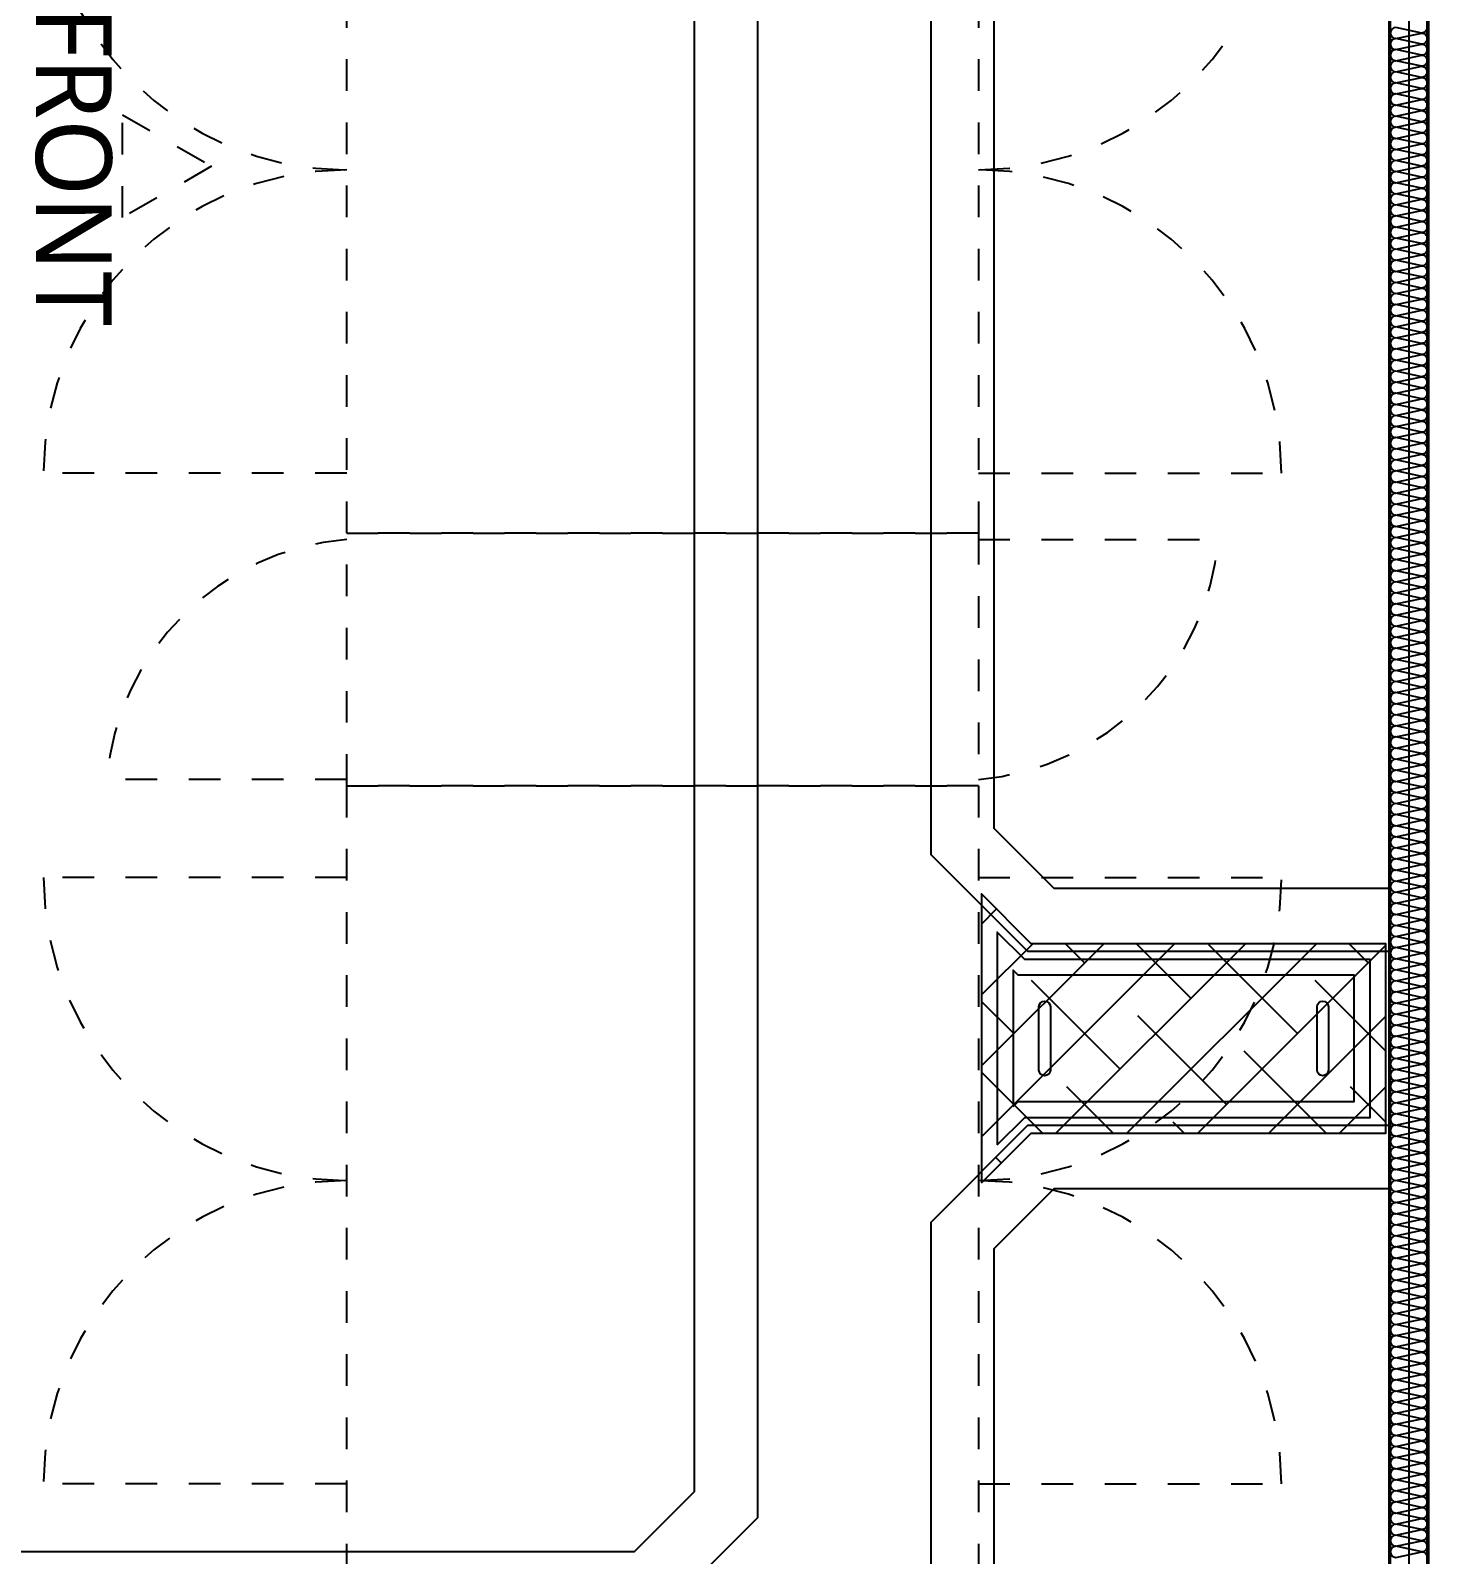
# Model space of a CAD drawing. Header units: millimetres. Extents: x 9 to 147, y 4 to 115.
# Drawn here: x 68.199 to 72.625, y 44.166 to 48.991 of the extents above; entities that cross this region are included whole.
import ezdxf
from ezdxf.enums import TextEntityAlignment as Align

# ---------------------------------------------------------------- set-up
doc = ezdxf.new("R2010")
doc.units = ezdxf.units.MM
doc.header["$LTSCALE"] = 200
doc.linetypes.add('XR-PLAN$0$CEN-GAUN', pattern=[32.2, 30, -1, 0.2, -1])
doc.linetypes.add('XR-PLAN$0$HIDDEN', pattern=[0.375, 0.25, -0.125])
for name, color, linetype in [('XR-PLAN$0$CEN', 252, 'XR-PLAN$0$CEN-GAUN'), ('XR-PLAN$0$ELE-5', 252, 'Continuous'), ('XR-PLAN$0$ELE-6', 252, 'Continuous'), ('XR-PLAN$0$ELE-7', 252, 'Continuous'), ('XR-PLAN$0$ETC-8', 252, 'Continuous'), ('XR-PLAN$0$HAT', 252, 'Continuous'), ('XR-PLAN$0$HAT-INS', 252, 'Continuous'), ('XR-PLAN$0$Panel', 252, 'Continuous'), ('XR-PLAN$0$수배전반', 252, 'XR-PLAN$0$HIDDEN'), ('XR-PLAN$0$장비', 252, 'XR-PLAN$0$HIDDEN')]:
    doc.layers.add(name, color=color, linetype=linetype)
doc.styles.add('XR-PLAN$0$GHS', font='MALGUN_0.TTF')

# ---------------------------------------------------------------- blocks, each defined once
blk = doc.blocks.new('XR-PLAN$0$전기트렌치')
at = {"layer": 'XR-PLAN$0$HAT'}
h = blk.add_hatch(dxfattribs=at)
h.set_pattern_fill('ANSI38', color=256, scale=50)
h.set_pattern_definition([(45, (-71250, -46457.04), (-112.2532, 112.2532), []), (135, (-71250, -46457.04), (-336.7596, 112.2532), [396.875, -238.125])])
h.paths.add_polyline_path([(1240, -9075), (117.2, -9075), (-40.3, -8917.5), (-40.3, -9832.5), (117.2, -9675), (1240, -9675)])
at = {"layer": 'XR-PLAN$0$ELE-5'}
blk.add_lwpolyline([(-40.3, -9832.5), (117.2, -9675), (1240, -9675), (1240, -9075), (117.2, -9075), (-40.3, -8917.5)], close=True, dxfattribs=at)
at = {"layer": 'XR-PLAN$0$ELE-6', "ltscale": 0.5}
for points in [[(9.7, -9711.7), (96.5, -9625), (1190, -9625), (1190, -9125), (96.5, -9125), (9.7, -9038.3)], [(59.7, -9591), (75.8, -9575), (1140, -9575), (1140, -9175), (75.8, -9175), (59.7, -9159)]]:
    blk.add_lwpolyline(points, close=True, dxfattribs=at)
at = {"layer": 'XR-PLAN$0$ELE-6'}
for points in [[(141.7, -9475), (141.7, -9275, -1), (177.7, -9275), (177.7, -9475, -1)], [(1022, -9475), (1022, -9275, -1), (1058, -9275), (1058, -9475, -1)]]:
    blk.add_lwpolyline(points, format="xyb", close=True, dxfattribs=at)
at = {"layer": 'XR-PLAN$0$ELE-7'}
for points in [[(-200, -200), (-6725, -200), (-6725, -9493.2), (-7031.8, -9800), (-8550, -9800), (-8550, -10350), (-7031.8, -10350), (-6725, -10656.8), (-6725, -12575), (-6175, -12575), (-6175, -12056.8), (-5868.2, -11750), (-200, -11750), (-200, -9956.8), (106.8, -9650), (1250, -9650), (1250, -9100), (106.8, -9100), (-200, -8793.2)], [(-1056.8, -750), (-750, -1056.8), (-750, -10893.2), (-1056.8, -11200), (-5868.2, -11200), (-6175, -10893.2), (-6175, -1056.8), (-5868.2, -750)]]:
    blk.add_lwpolyline(points, close=True, dxfattribs=at)
at = {"layer": 'XR-PLAN$0$ETC-8'}
for points in [[(0, 0), (-6925, 0), (-6925, -9410.3), (-7114.7, -9600), (-8550, -9600), (-8550, -10550), (-7114.7, -10550), (-6925, -10739.7), (-6925, -12575), (-5975, -12575), (-5975, -12139.7), (-5785.3, -11950), (0, -11950), (0, -10039.7), (189.7, -9850), (1250, -9850), (1250, -8900), (189.7, -8900), (0, -8710.3)], [(-1139.7, -950), (-950, -1139.7), (-950, -10810.3), (-1139.7, -11000), (-5785.3, -11000), (-5975, -10810.3), (-5975, -1139.7), (-5785.3, -950)]]:
    blk.add_lwpolyline(points, close=True, dxfattribs=at)
blk = doc.blocks.new('*U118')
at = {"layer": 'XR-PLAN$0$HAT-INS'}
for points in [[(-7921.975315, 0, -0.4142135624), (-7936.975315, 15), (-7921.975315, 85, 1), (-7951.975315, 85), (-7936.975315, 15, -0.4142135624), (-7951.975315, 0, 0.4142135624)], [(-7891.975315, 0, -0.4142135624), (-7906.975315, 15), (-7891.975315, 85, 1), (-7921.975315, 85), (-7906.975315, 15, -0.4142135624), (-7921.975315, 0, 0.4142135624)], [(-7861.975315, 0, -0.4142135624), (-7876.975315, 15), (-7861.975315, 85, 1), (-7891.975315, 85), (-7876.975315, 15, -0.4142135624), (-7891.975315, 0, 0.4142135624)], [(-7831.975315, 0, -0.4142135624), (-7846.975315, 15), (-7831.975315, 85, 1), (-7861.975315, 85), (-7846.975315, 15, -0.4142135624), (-7861.975315, 0, 0.4142135624)], [(-7801.975315, 0, -0.4142135624), (-7816.975315, 15), (-7801.975315, 85, 1), (-7831.975315, 85), (-7816.975315, 15, -0.4142135624), (-7831.975315, 0, 0.4142135624)], [(-7771.975315, 0, -0.4142135624), (-7786.975315, 15), (-7771.975315, 85, 1), (-7801.975315, 85), (-7786.975315, 15, -0.4142135624), (-7801.975315, 0, 0.4142135624)], [(-7741.975315, 0, -0.4142135624), (-7756.975315, 15), (-7741.975315, 85, 1), (-7771.975315, 85), (-7756.975315, 15, -0.4142135624), (-7771.975315, 0, 0.4142135624)], [(-7711.975315, 0, -0.4142135624), (-7726.975315, 15), (-7711.975315, 85, 1), (-7741.975315, 85), (-7726.975315, 15, -0.4142135624), (-7741.975315, 0, 0.4142135624)], [(-7681.975315, 0, -0.4142135624), (-7696.975315, 15), (-7681.975315, 85, 1), (-7711.975315, 85), (-7696.975315, 15, -0.4142135624), (-7711.975315, 0, 0.4142135624)], [(-7651.975315, 0, -0.4142135624), (-7666.975315, 15), (-7651.975315, 85, 1), (-7681.975315, 85), (-7666.975315, 15, -0.4142135624), (-7681.975315, 0, 0.4142135624)], [(-7621.975315, 0, -0.4142135624), (-7636.975315, 15), (-7621.975315, 85, 1), (-7651.975315, 85), (-7636.975315, 15, -0.4142135624), (-7651.975315, 0, 0.4142135624)], [(-7591.975315, 0, -0.4142135624), (-7606.975315, 15), (-7591.975315, 85, 1), (-7621.975315, 85), (-7606.975315, 15, -0.4142135624), (-7621.975315, 0, 0.4142135624)], [(-7561.975315, 0, -0.4142135624), (-7576.975315, 15), (-7561.975315, 85, 1), (-7591.975315, 85), (-7576.975315, 15, -0.4142135624), (-7591.975315, 0, 0.4142135624)], [(-7531.975315, 0, -0.4142135624), (-7546.975315, 15), (-7531.975315, 85, 1), (-7561.975315, 85), (-7546.975315, 15, -0.4142135624), (-7561.975315, 0, 0.4142135624)], [(-7501.975315, 0, -0.4142135624), (-7516.975315, 15), (-7501.975315, 85, 1), (-7531.975315, 85), (-7516.975315, 15, -0.4142135624), (-7531.975315, 0, 0.4142135624)], [(-7471.975315, 0, -0.4142135624), (-7486.975315, 15), (-7471.975315, 85, 1), (-7501.975315, 85), (-7486.975315, 15, -0.4142135624), (-7501.975315, 0, 0.4142135624)], [(-7441.975315, 0, -0.4142135624), (-7456.975315, 15), (-7441.975315, 85, 1), (-7471.975315, 85), (-7456.975315, 15, -0.4142135624), (-7471.975315, 0, 0.4142135624)], [(-7411.975315, 0, -0.4142135624), (-7426.975315, 15), (-7411.975315, 85, 1), (-7441.975315, 85), (-7426.975315, 15, -0.4142135624), (-7441.975315, 0, 0.4142135624)], [(-7381.975315, 0, -0.4142135624), (-7396.975315, 15), (-7381.975315, 85, 1), (-7411.975315, 85), (-7396.975315, 15, -0.4142135624), (-7411.975315, 0, 0.4142135624)], [(-7351.975315, 0, -0.4142135624), (-7366.975315, 15), (-7351.975315, 85, 1), (-7381.975315, 85), (-7366.975315, 15, -0.4142135624), (-7381.975315, 0, 0.4142135624)], [(-7321.975315, 0, -0.4142135624), (-7336.975315, 15), (-7321.975315, 85, 1), (-7351.975315, 85), (-7336.975315, 15, -0.4142135624), (-7351.975315, 0, 0.4142135624)], [(-7291.975315, 0, -0.4142135624), (-7306.975315, 15), (-7291.975315, 85, 1), (-7321.975315, 85), (-7306.975315, 15, -0.4142135624), (-7321.975315, 0, 0.4142135624)], [(-7261.975315, 0, -0.4142135624), (-7276.975315, 15), (-7261.975315, 85, 1), (-7291.975315, 85), (-7276.975315, 15, -0.4142135624), (-7291.975315, 0, 0.4142135624)], [(-7231.975315, 0, -0.4142135624), (-7246.975315, 15), (-7231.975315, 85, 1), (-7261.975315, 85), (-7246.975315, 15, -0.4142135624), (-7261.975315, 0, 0.4142135624)], [(-7201.975315, 0, -0.4142135624), (-7216.975315, 15), (-7201.975315, 85, 1), (-7231.975315, 85), (-7216.975315, 15, -0.4142135624), (-7231.975315, 0, 0.4142135624)], [(-7171.975315, 0, -0.4142135624), (-7186.975315, 15), (-7171.975315, 85, 1), (-7201.975315, 85), (-7186.975315, 15, -0.4142135624), (-7201.975315, 0, 0.4142135624)], [(-7141.975315, 0, -0.4142135624), (-7156.975315, 15), (-7141.975315, 85, 1), (-7171.975315, 85), (-7156.975315, 15, -0.4142135624), (-7171.975315, 0, 0.4142135624)], [(-7111.975315, 0, -0.4142135624), (-7126.975315, 15), (-7111.975315, 85, 1), (-7141.975315, 85), (-7126.975315, 15, -0.4142135624), (-7141.975315, 0, 0.4142135624)], [(-7081.975315, 0, -0.4142135624), (-7096.975315, 15), (-7081.975315, 85, 1), (-7111.975315, 85), (-7096.975315, 15, -0.4142135624), (-7111.975315, 0, 0.4142135624)], [(-7051.975315, 0, -0.4142135624), (-7066.975315, 15), (-7051.975315, 85, 1), (-7081.975315, 85), (-7066.975315, 15, -0.4142135624), (-7081.975315, 0, 0.4142135624)], [(-7021.975315, 0, -0.4142135624), (-7036.975315, 15), (-7021.975315, 85, 1), (-7051.975315, 85), (-7036.975315, 15, -0.4142135624), (-7051.975315, 0, 0.4142135624)], [(-6991.975315, 0, -0.4142135624), (-7006.975315, 15), (-6991.975315, 85, 1), (-7021.975315, 85), (-7006.975315, 15, -0.4142135624), (-7021.975315, 0, 0.4142135624)], [(-6961.975315, 0, -0.4142135624), (-6976.975315, 15), (-6961.975315, 85, 1), (-6991.975315, 85), (-6976.975315, 15, -0.4142135624), (-6991.975315, 0, 0.4142135624)], [(-6931.975315, 0, -0.4142135624), (-6946.975315, 15), (-6931.975315, 85, 1), (-6961.975315, 85), (-6946.975315, 15, -0.4142135624), (-6961.975315, 0, 0.4142135624)], [(-6901.975315, 0, -0.4142135624), (-6916.975315, 15), (-6901.975315, 85, 1), (-6931.975315, 85), (-6916.975315, 15, -0.4142135624), (-6931.975315, 0, 0.4142135624)], [(-6871.975315, 0, -0.4142135624), (-6886.975315, 15), (-6871.975315, 85, 1), (-6901.975315, 85), (-6886.975315, 15, -0.4142135624), (-6901.975315, 0, 0.4142135624)], [(-6841.975315, 0, -0.4142135624), (-6856.975315, 15), (-6841.975315, 85, 1), (-6871.975315, 85), (-6856.975315, 15, -0.4142135624), (-6871.975315, 0, 0.4142135624)], [(-6811.975315, 0, -0.4142135624), (-6826.975315, 15), (-6811.975315, 85, 1), (-6841.975315, 85), (-6826.975315, 15, -0.4142135624), (-6841.975315, 0, 0.4142135624)], [(-6781.975315, 0, -0.4142135624), (-6796.975315, 15), (-6781.975315, 85, 1), (-6811.975315, 85), (-6796.975315, 15, -0.4142135624), (-6811.975315, 0, 0.4142135624)], [(-6751.975315, 0, -0.4142135624), (-6766.975315, 15), (-6751.975315, 85, 1), (-6781.975315, 85), (-6766.975315, 15, -0.4142135624), (-6781.975315, 0, 0.4142135624)], [(-6721.975315, 0, -0.4142135624), (-6736.975315, 15), (-6721.975315, 85, 1), (-6751.975315, 85), (-6736.975315, 15, -0.4142135624), (-6751.975315, 0, 0.4142135624)], [(-6691.975315, 0, -0.4142135624), (-6706.975315, 15), (-6691.975315, 85, 1), (-6721.975315, 85), (-6706.975315, 15, -0.4142135624), (-6721.975315, 0, 0.4142135624)], [(-6661.975315, 0, -0.4142135624), (-6676.975315, 15), (-6661.975315, 85, 1), (-6691.975315, 85), (-6676.975315, 15, -0.4142135624), (-6691.975315, 0, 0.4142135624)], [(-6631.975315, 0, -0.4142135624), (-6646.975315, 15), (-6631.975315, 85, 1), (-6661.975315, 85), (-6646.975315, 15, -0.4142135624), (-6661.975315, 0, 0.4142135624)], [(-6601.975315, 0, -0.4142135624), (-6616.975315, 15), (-6601.975315, 85, 1), (-6631.975315, 85), (-6616.975315, 15, -0.4142135624), (-6631.975315, 0, 0.4142135624)], [(-6571.975315, 0, -0.4142135624), (-6586.975315, 15), (-6571.975315, 85, 1), (-6601.975315, 85), (-6586.975315, 15, -0.4142135624), (-6601.975315, 0, 0.4142135624)], [(-6541.975315, 0, -0.4142135624), (-6556.975315, 15), (-6541.975315, 85, 1), (-6571.975315, 85), (-6556.975315, 15, -0.4142135624), (-6571.975315, 0, 0.4142135624)], [(-6511.975315, 0, -0.4142135624), (-6526.975315, 15), (-6511.975315, 85, 1), (-6541.975315, 85), (-6526.975315, 15, -0.4142135624), (-6541.975315, 0, 0.4142135624)], [(-6481.975315, 0, -0.4142135624), (-6496.975315, 15), (-6481.975315, 85, 1), (-6511.975315, 85), (-6496.975315, 15, -0.4142135624), (-6511.975315, 0, 0.4142135624)], [(-6451.975315, 0, -0.4142135624), (-6466.975315, 15), (-6451.975315, 85, 1), (-6481.975315, 85), (-6466.975315, 15, -0.4142135624), (-6481.975315, 0, 0.4142135624)], [(-6421.975315, 0, -0.4142135624), (-6436.975315, 15), (-6421.975315, 85, 1), (-6451.975315, 85), (-6436.975315, 15, -0.4142135624), (-6451.975315, 0, 0.4142135624)], [(-6391.975315, 0, -0.4142135624), (-6406.975315, 15), (-6391.975315, 85, 1), (-6421.975315, 85), (-6406.975315, 15, -0.4142135624), (-6421.975315, 0, 0.4142135624)], [(-6361.975315, 0, -0.4142135624), (-6376.975315, 15), (-6361.975315, 85, 1), (-6391.975315, 85), (-6376.975315, 15, -0.4142135624), (-6391.975315, 0, 0.4142135624)], [(-6331.975315, 0, -0.4142135624), (-6346.975315, 15), (-6331.975315, 85, 1), (-6361.975315, 85), (-6346.975315, 15, -0.4142135624), (-6361.975315, 0, 0.4142135624)], [(-6301.975315, 0, -0.4142135624), (-6316.975315, 15), (-6301.975315, 85, 1), (-6331.975315, 85), (-6316.975315, 15, -0.4142135624), (-6331.975315, 0, 0.4142135624)], [(-6271.975315, 0, -0.4142135624), (-6286.975315, 15), (-6271.975315, 85, 1), (-6301.975315, 85), (-6286.975315, 15, -0.4142135624), (-6301.975315, 0, 0.4142135624)], [(-6241.975315, 0, -0.4142135624), (-6256.975315, 15), (-6241.975315, 85, 1), (-6271.975315, 85), (-6256.975315, 15, -0.4142135624), (-6271.975315, 0, 0.4142135624)], [(-6211.975315, 0, -0.4142135624), (-6226.975315, 15), (-6211.975315, 85, 1), (-6241.975315, 85), (-6226.975315, 15, -0.4142135624), (-6241.975315, 0, 0.4142135624)], [(-6181.975315, 0, -0.4142135624), (-6196.975315, 15), (-6181.975315, 85, 1), (-6211.975315, 85), (-6196.975315, 15, -0.4142135624), (-6211.975315, 0, 0.4142135624)], [(-6151.975315, 0, -0.4142135624), (-6166.975315, 15), (-6151.975315, 85, 1), (-6181.975315, 85), (-6166.975315, 15, -0.4142135624), (-6181.975315, 0, 0.4142135624)], [(-6121.975315, 0, -0.4142135624), (-6136.975315, 15), (-6121.975315, 85, 1), (-6151.975315, 85), (-6136.975315, 15, -0.4142135624), (-6151.975315, 0, 0.4142135624)], [(-6091.975315, 0, -0.4142135624), (-6106.975315, 15), (-6091.975315, 85, 1), (-6121.975315, 85), (-6106.975315, 15, -0.4142135624), (-6121.975315, 0, 0.4142135624)], [(-6061.975315, 0, -0.4142135624), (-6076.975315, 15), (-6061.975315, 85, 1), (-6091.975315, 85), (-6076.975315, 15, -0.4142135624), (-6091.975315, 0, 0.4142135624)], [(-6031.975315, 0, -0.4142135624), (-6046.975315, 15), (-6031.975315, 85, 1), (-6061.975315, 85), (-6046.975315, 15, -0.4142135624), (-6061.975315, 0, 0.4142135624)], [(-6001.975315, 0, -0.4142135624), (-6016.975315, 15), (-6001.975315, 85, 1), (-6031.975315, 85), (-6016.975315, 15, -0.4142135624), (-6031.975315, 0, 0.4142135624)], [(-5971.975315, 0, -0.4142135624), (-5986.975315, 15), (-5971.975315, 85, 1), (-6001.975315, 85), (-5986.975315, 15, -0.4142135624), (-6001.975315, 0, 0.4142135624)], [(-5941.975315, 0, -0.4142135624), (-5956.975315, 15), (-5941.975315, 85, 1), (-5971.975315, 85), (-5956.975315, 15, -0.4142135624), (-5971.975315, 0, 0.4142135624)], [(-5911.975315, 0, -0.4142135624), (-5926.975315, 15), (-5911.975315, 85, 1), (-5941.975315, 85), (-5926.975315, 15, -0.4142135624), (-5941.975315, 0, 0.4142135624)], [(-5881.975315, 0, -0.4142135624), (-5896.975315, 15), (-5881.975315, 85, 1), (-5911.975315, 85), (-5896.975315, 15, -0.4142135624), (-5911.975315, 0, 0.4142135624)], [(-5851.975315, 0, -0.4142135624), (-5866.975315, 15), (-5851.975315, 85, 1), (-5881.975315, 85), (-5866.975315, 15, -0.4142135624), (-5881.975315, 0, 0.4142135624)], [(-5821.975315, 0, -0.4142135624), (-5836.975315, 15), (-5821.975315, 85, 1), (-5851.975315, 85), (-5836.975315, 15, -0.4142135624), (-5851.975315, 0, 0.4142135624)], [(-5791.975315, 0, -0.4142135624), (-5806.975315, 15), (-5791.975315, 85, 1), (-5821.975315, 85), (-5806.975315, 15, -0.4142135624), (-5821.975315, 0, 0.4142135624)], [(-5761.975315, 0, -0.4142135624), (-5776.975315, 15), (-5761.975315, 85, 1), (-5791.975315, 85), (-5776.975315, 15, -0.4142135624), (-5791.975315, 0, 0.4142135624)], [(-5731.975315, 0, -0.4142135624), (-5746.975315, 15), (-5731.975315, 85, 1), (-5761.975315, 85), (-5746.975315, 15, -0.4142135624), (-5761.975315, 0, 0.4142135624)], [(-5701.975315, 0, -0.4142135624), (-5716.975315, 15), (-5701.975315, 85, 1), (-5731.975315, 85), (-5716.975315, 15, -0.4142135624), (-5731.975315, 0, 0.4142135624)], [(-5671.975315, 0, -0.4142135624), (-5686.975315, 15), (-5671.975315, 85, 1), (-5701.975315, 85), (-5686.975315, 15, -0.4142135624), (-5701.975315, 0, 0.4142135624)], [(-5641.975315, 0, -0.4142135624), (-5656.975315, 15), (-5641.975315, 85, 1), (-5671.975315, 85), (-5656.975315, 15, -0.4142135624), (-5671.975315, 0, 0.4142135624)], [(-5611.975315, 0, -0.4142135624), (-5626.975315, 15), (-5611.975315, 85, 1), (-5641.975315, 85), (-5626.975315, 15, -0.4142135624), (-5641.975315, 0, 0.4142135624)], [(-5581.975315, 0, -0.4142135624), (-5596.975315, 15), (-5581.975315, 85, 1), (-5611.975315, 85), (-5596.975315, 15, -0.4142135624), (-5611.975315, 0, 0.4142135624)], [(-5551.975315, 0, -0.4142135624), (-5566.975315, 15), (-5551.975315, 85, 1), (-5581.975315, 85), (-5566.975315, 15, -0.4142135624), (-5581.975315, 0, 0.4142135624)], [(-5521.975315, 0, -0.4142135624), (-5536.975315, 15), (-5521.975315, 85, 1), (-5551.975315, 85), (-5536.975315, 15, -0.4142135624), (-5551.975315, 0, 0.4142135624)], [(-5491.975315, 0, -0.4142135624), (-5506.975315, 15), (-5491.975315, 85, 1), (-5521.975315, 85), (-5506.975315, 15, -0.4142135624), (-5521.975315, 0, 0.4142135624)], [(-5461.975315, 0, -0.4142135624), (-5476.975315, 15), (-5461.975315, 85, 1), (-5491.975315, 85), (-5476.975315, 15, -0.4142135624), (-5491.975315, 0, 0.4142135624)], [(-5431.975315, 0, -0.4142135624), (-5446.975315, 15), (-5431.975315, 85, 1), (-5461.975315, 85), (-5446.975315, 15, -0.4142135624), (-5461.975315, 0, 0.4142135624)], [(-5401.975315, 0, -0.4142135624), (-5416.975315, 15), (-5401.975315, 85, 1), (-5431.975315, 85), (-5416.975315, 15, -0.4142135624), (-5431.975315, 0, 0.4142135624)], [(-5371.975315, 0, -0.4142135624), (-5386.975315, 15), (-5371.975315, 85, 1), (-5401.975315, 85), (-5386.975315, 15, -0.4142135624), (-5401.975315, 0, 0.4142135624)], [(-5341.975315, 0, -0.4142135624), (-5356.975315, 15), (-5341.975315, 85, 1), (-5371.975315, 85), (-5356.975315, 15, -0.4142135624), (-5371.975315, 0, 0.4142135624)], [(-5311.975315, 0, -0.4142135624), (-5326.975315, 15), (-5311.975315, 85, 1), (-5341.975315, 85), (-5326.975315, 15, -0.4142135624), (-5341.975315, 0, 0.4142135624)], [(-5281.975315, 0, -0.4142135624), (-5296.975315, 15), (-5281.975315, 85, 1), (-5311.975315, 85), (-5296.975315, 15, -0.4142135624), (-5311.975315, 0, 0.4142135624)], [(-5251.975315, 0, -0.4142135624), (-5266.975315, 15), (-5251.975315, 85, 1), (-5281.975315, 85), (-5266.975315, 15, -0.4142135624), (-5281.975315, 0, 0.4142135624)], [(-5221.975315, 0, -0.4142135624), (-5236.975315, 15), (-5221.975315, 85, 1), (-5251.975315, 85), (-5236.975315, 15, -0.4142135624), (-5251.975315, 0, 0.4142135624)], [(-5191.975315, 0, -0.4142135624), (-5206.975315, 15), (-5191.975315, 85, 1), (-5221.975315, 85), (-5206.975315, 15, -0.4142135624), (-5221.975315, 0, 0.4142135624)], [(-5161.975315, 0, -0.4142135624), (-5176.975315, 15), (-5161.975315, 85, 1), (-5191.975315, 85), (-5176.975315, 15, -0.4142135624), (-5191.975315, 0, 0.4142135624)], [(-5131.975315, 0, -0.4142135624), (-5146.975315, 15), (-5131.975315, 85, 1), (-5161.975315, 85), (-5146.975315, 15, -0.4142135624), (-5161.975315, 0, 0.4142135624)], [(-5101.975315, 0, -0.4142135624), (-5116.975315, 15), (-5101.975315, 85, 1), (-5131.975315, 85), (-5116.975315, 15, -0.4142135624), (-5131.975315, 0, 0.4142135624)], [(-5071.975315, 0, -0.4142135624), (-5086.975315, 15), (-5071.975315, 85, 1), (-5101.975315, 85), (-5086.975315, 15, -0.4142135624), (-5101.975315, 0, 0.4142135624)], [(-5041.975315, 0, -0.4142135624), (-5056.975315, 15), (-5041.975315, 85, 1), (-5071.975315, 85), (-5056.975315, 15, -0.4142135624), (-5071.975315, 0, 0.4142135624)], [(-5011.975315, 0, -0.4142135624), (-5026.975315, 15), (-5011.975315, 85, 1), (-5041.975315, 85), (-5026.975315, 15, -0.4142135624), (-5041.975315, 0, 0.4142135624)], [(-4981.975315, 0, -0.4142135624), (-4996.975315, 15), (-4981.975315, 85, 1), (-5011.975315, 85), (-4996.975315, 15, -0.4142135624), (-5011.975315, 0, 0.4142135624)], [(-4951.975315, 0, -0.4142135624), (-4966.975315, 15), (-4951.975315, 85, 1), (-4981.975315, 85), (-4966.975315, 15, -0.4142135624), (-4981.975315, 0, 0.4142135624)], [(-4921.975315, 0, -0.4142135624), (-4936.975315, 15), (-4921.975315, 85, 1), (-4951.975315, 85), (-4936.975315, 15, -0.4142135624), (-4951.975315, 0, 0.4142135624)], [(-4891.975315, 0, -0.4142135624), (-4906.975315, 15), (-4891.975315, 85, 1), (-4921.975315, 85), (-4906.975315, 15, -0.4142135624), (-4921.975315, 0, 0.4142135624)], [(-4861.975315, 0, -0.4142135624), (-4876.975315, 15), (-4861.975315, 85, 1), (-4891.975315, 85), (-4876.975315, 15, -0.4142135624), (-4891.975315, 0, 0.4142135624)], [(-4831.975315, 0, -0.4142135624), (-4846.975315, 15), (-4831.975315, 85, 1), (-4861.975315, 85), (-4846.975315, 15, -0.4142135624), (-4861.975315, 0, 0.4142135624)], [(-4801.975315, 0, -0.4142135624), (-4816.975315, 15), (-4801.975315, 85, 1), (-4831.975315, 85), (-4816.975315, 15, -0.4142135624), (-4831.975315, 0, 0.4142135624)], [(-4771.975315, 0, -0.4142135624), (-4786.975315, 15), (-4771.975315, 85, 1), (-4801.975315, 85), (-4786.975315, 15, -0.4142135624), (-4801.975315, 0, 0.4142135624)], [(-4741.975315, 0, -0.4142135624), (-4756.975315, 15), (-4741.975315, 85, 1), (-4771.975315, 85), (-4756.975315, 15, -0.4142135624), (-4771.975315, 0, 0.4142135624)], [(-4711.975315, 0, -0.4142135624), (-4726.975315, 15), (-4711.975315, 85, 1), (-4741.975315, 85), (-4726.975315, 15, -0.4142135624), (-4741.975315, 0, 0.4142135624)], [(-4681.975315, 0, -0.4142135624), (-4696.975315, 15), (-4681.975315, 85, 1), (-4711.975315, 85), (-4696.975315, 15, -0.4142135624), (-4711.975315, 0, 0.4142135624)], [(-4651.975315, 0, -0.4142135624), (-4666.975315, 15), (-4651.975315, 85, 1), (-4681.975315, 85), (-4666.975315, 15, -0.4142135624), (-4681.975315, 0, 0.4142135624)], [(-4621.975315, 0, -0.4142135624), (-4636.975315, 15), (-4621.975315, 85, 1), (-4651.975315, 85), (-4636.975315, 15, -0.4142135624), (-4651.975315, 0, 0.4142135624)], [(-4591.975315, 0, -0.4142135624), (-4606.975315, 15), (-4591.975315, 85, 1), (-4621.975315, 85), (-4606.975315, 15, -0.4142135624), (-4621.975315, 0, 0.4142135624)], [(-4561.975315, 0, -0.4142135624), (-4576.975315, 15), (-4561.975315, 85, 1), (-4591.975315, 85), (-4576.975315, 15, -0.4142135624), (-4591.975315, 0, 0.4142135624)], [(-4531.975315, 0, -0.4142135624), (-4546.975315, 15), (-4531.975315, 85, 1), (-4561.975315, 85), (-4546.975315, 15, -0.4142135624), (-4561.975315, 0, 0.4142135624)], [(-4501.975315, 0, -0.4142135624), (-4516.975315, 15), (-4501.975315, 85, 1), (-4531.975315, 85), (-4516.975315, 15, -0.4142135624), (-4531.975315, 0, 0.4142135624)], [(-4471.975315, 0, -0.4142135624), (-4486.975315, 15), (-4471.975315, 85, 1), (-4501.975315, 85), (-4486.975315, 15, -0.4142135624), (-4501.975315, 0, 0.4142135624)], [(-4441.975315, 0, -0.4142135624), (-4456.975315, 15), (-4441.975315, 85, 1), (-4471.975315, 85), (-4456.975315, 15, -0.4142135624), (-4471.975315, 0, 0.4142135624)], [(-4411.975315, 0, -0.4142135624), (-4426.975315, 15), (-4411.975315, 85, 1), (-4441.975315, 85), (-4426.975315, 15, -0.4142135624), (-4441.975315, 0, 0.4142135624)], [(-4381.975315, 0, -0.4142135624), (-4396.975315, 15), (-4381.975315, 85, 1), (-4411.975315, 85), (-4396.975315, 15, -0.4142135624), (-4411.975315, 0, 0.4142135624)], [(-4351.975315, 0, -0.4142135624), (-4366.975315, 15), (-4351.975315, 85, 1), (-4381.975315, 85), (-4366.975315, 15, -0.4142135624), (-4381.975315, 0, 0.4142135624)], [(-4321.975315, 0, -0.4142135624), (-4336.975315, 15), (-4321.975315, 85, 1), (-4351.975315, 85), (-4336.975315, 15, -0.4142135624), (-4351.975315, 0, 0.4142135624)], [(-4291.975315, 0, -0.4142135624), (-4306.975315, 15), (-4291.975315, 85, 1), (-4321.975315, 85), (-4306.975315, 15, -0.4142135624), (-4321.975315, 0, 0.4142135624)], [(-4261.975315, 0, -0.4142135624), (-4276.975315, 15), (-4261.975315, 85, 1), (-4291.975315, 85), (-4276.975315, 15, -0.4142135624), (-4291.975315, 0, 0.4142135624)], [(-4231.975315, 0, -0.4142135624), (-4246.975315, 15), (-4231.975315, 85, 1), (-4261.975315, 85), (-4246.975315, 15, -0.4142135624), (-4261.975315, 0, 0.4142135624)], [(-4201.975315, 0, -0.4142135624), (-4216.975315, 15), (-4201.975315, 85, 1), (-4231.975315, 85), (-4216.975315, 15, -0.4142135624), (-4231.975315, 0, 0.4142135624)], [(-4171.975315, 0, -0.4142135624), (-4186.975315, 15), (-4171.975315, 85, 1), (-4201.975315, 85), (-4186.975315, 15, -0.4142135624), (-4201.975315, 0, 0.4142135624)], [(-4141.975315, 0, -0.4142135624), (-4156.975315, 15), (-4141.975315, 85, 1), (-4171.975315, 85), (-4156.975315, 15, -0.4142135624), (-4171.975315, 0, 0.4142135624)], [(-4111.975315, 0, -0.4142135624), (-4126.975315, 15), (-4111.975315, 85, 1), (-4141.975315, 85), (-4126.975315, 15, -0.4142135624), (-4141.975315, 0, 0.4142135624)], [(-4081.975315, 0, -0.4142135624), (-4096.975315, 15), (-4081.975315, 85, 1), (-4111.975315, 85), (-4096.975315, 15, -0.4142135624), (-4111.975315, 0, 0.4142135624)], [(-4051.975315, 0, -0.4142135624), (-4066.975315, 15), (-4051.975315, 85, 1), (-4081.975315, 85), (-4066.975315, 15, -0.4142135624), (-4081.975315, 0, 0.4142135624)], [(-4021.975315, 0, -0.4142135624), (-4036.975315, 15), (-4021.975315, 85, 1), (-4051.975315, 85), (-4036.975315, 15, -0.4142135624), (-4051.975315, 0, 0.4142135624)], [(-3991.975315, 0, -0.4142135624), (-4006.975315, 15), (-3991.975315, 85, 1), (-4021.975315, 85), (-4006.975315, 15, -0.4142135624), (-4021.975315, 0, 0.4142135624)], [(-3961.975315, 0, -0.4142135624), (-3976.975315, 15), (-3961.975315, 85, 1), (-3991.975315, 85), (-3976.975315, 15, -0.4142135624), (-3991.975315, 0, 0.4142135624)], [(-3931.975315, 0, -0.4142135624), (-3946.975315, 15), (-3931.975315, 85, 1), (-3961.975315, 85), (-3946.975315, 15, -0.4142135624), (-3961.975315, 0, 0.4142135624)], [(-3901.975315, 0, -0.4142135624), (-3916.975315, 15), (-3901.975315, 85, 1), (-3931.975315, 85), (-3916.975315, 15, -0.4142135624), (-3931.975315, 0, 0.4142135624)], [(-3871.975315, 0, -0.4142135624), (-3886.975315, 15), (-3871.975315, 85, 1), (-3901.975315, 85), (-3886.975315, 15, -0.4142135624), (-3901.975315, 0, 0.4142135624)], [(-3841.975315, 0, -0.4142135624), (-3856.975315, 15), (-3841.975315, 85, 1), (-3871.975315, 85), (-3856.975315, 15, -0.4142135624), (-3871.975315, 0, 0.4142135624)], [(-3811.975315, 0, -0.4142135624), (-3826.975315, 15), (-3811.975315, 85, 1), (-3841.975315, 85), (-3826.975315, 15, -0.4142135624), (-3841.975315, 0, 0.4142135624)]]:
    blk.add_lwpolyline(points, format="xyb", dxfattribs=at)
blk = doc.blocks.new('XR-PLAN$0$EL-FR')
at = {"layer": 'XR-PLAN$0$수배전반', "ltscale": 2}
for p, q in [((-3300.3, -8610), (-4260.3, -8610)), ((-1300.3, -8610), (-340.3, -8610)), ((-1300.3, -8820), (-540.3, -8820)), ((-3300.3, -9580), (-4060.3, -9580)), ((-3300.3, -9890), (-4260.3, -9890)), ((-1300.3, -9890), (-340.3, -9890)), ((-3300.3, -11810), (-4260.3, -11810)), ((-1300.3, -11810), (-340.3, -11810))]:
    blk.add_line(p, q, dxfattribs=at)
for points in [[(-1300.3, -6500), (-1300.3, -8800), (-3300.3, -8800), (-3300.3, -6500)], [(-4010.3, -7475.8), (-3728.5, -7638.6), (-4010.3, -7801.3)], [(-1300.3, -8800), (-1300.3, -9600), (-3300.3, -9600), (-3300.3, -8800)], [(-1300.3, -9600), (-1300.3, -12100), (-3300.3, -12100), (-3300.3, -9600)]]:
    blk.add_lwpolyline(points, close=True, dxfattribs=at)
for centre, radius, start, end in [((-3300.3, -6690), 960, 180, 270), ((-1300.3, -6690), 960, 270, 0), ((-3300.3, -8610), 960, 90, 180), ((-1300.3, -8610), 960, 0, 90), ((-3229.3, -9651), 834, 94.8824, 175.1176), ((-1371.3, -8749), 834, 274.8824, 355.1176), ((-3300.3, -9890), 960, 180, 270), ((-1300.3, -9890), 960, 270, 0), ((-3300.3, -11810), 960, 90, 180), ((-1300.3, -11810), 960, 0, 90)]:
    blk.add_arc(centre, radius, start, end, dxfattribs=at)
at = {"layer": 'XR-PLAN$0$수배전반', "ltscale": 2, "style": 'XR-PLAN$0$GHS'}
blk.add_text('FRONT', height=240, rotation=270, dxfattribs=at).set_placement((-4164.1, -7638.6), align=Align.MIDDLE)
blk = doc.blocks.new('XR-PLAN$0$지상1층 장비')
blk.add_blockref('XR-PLAN$0$EL-FR', (72500, 56200))

msp = doc.modelspace()

# ---------------------------------------------------------------- linework, layer by layer
at = {"layer": 'XR-PLAN$0$CEN'}
msp.add_line((72.5625, 56.325), (72.5625, 43.1), dxfattribs=at)
at = {"layer": 'XR-PLAN$0$ELE-6'}
msp.add_lwpolyline([(72.5, 56.325), (72.625, 56.325), (72.625, 43.1), (72.5, 43.1), (72.5, 56.325)], dxfattribs=at)
at = {"layer": 'XR-PLAN$0$Panel'}
msp.add_lwpolyline([(72.525, 56.325), (72.525, 56.321), (72.504, 56.321), (72.504, 43.104), (72.621, 43.104), (72.621, 56.321), (72.6, 56.321), (72.6, 56.325)], dxfattribs=at)

# ---------------------------------------------------------------- block references
at = {"xscale": 0.001, "yscale": 0.001, "zscale": 0.001}
for name, p in [('XR-PLAN$0$전기트렌치', (71.25, 55.175)), ('XR-PLAN$0$EL-FR', (72.5, 56.2))]:
    msp.add_blockref(name, p, dxfattribs=at)
at = {"layer": 'XR-PLAN$0$HAT-INS', "xscale": 0.00117, "yscale": 0.00117, "zscale": 0.00117, "rotation": 90}
msp.add_blockref('*U118', (72.621, 53.4608), dxfattribs=at)
at = {"layer": 'XR-PLAN$0$장비', "xscale": 0.001, "yscale": 0.001, "zscale": 0.001}
msp.add_blockref('XR-PLAN$0$지상1층 장비', (0, 0), dxfattribs=at)

doc.saveas('drawing.dxf')
